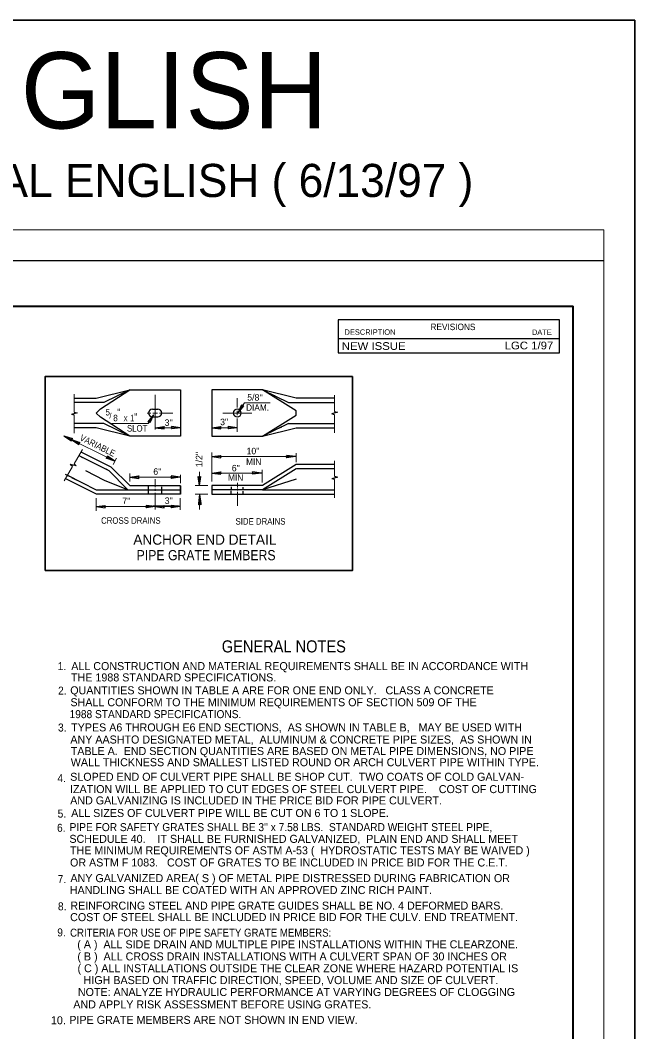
# Model space of a CAD drawing. Extents: x -48 to 619, y -349 to 186.
# Drawn here: x 518.9 to 619.5, y -245.4 to -79.8 of the extents above; entities that cross this region are included whole.
import ezdxf

# ---------------------------------------------------------------- set-up
doc = ezdxf.new("R2010")
doc.units = 0
doc.header["$LTSCALE"] = 0.48
for name, color, linetype, lineweight in [('1', 7, 'Continuous', 25), ('14', 7, 'Continuous', 35), ('15', 7, 'Continuous', 13), ('25', 7, 'Continuous', 40)]:
    doc.layers.add(name, color=color, linetype=linetype, lineweight=lineweight)

msp = doc.modelspace()

# ---------------------------------------------------------------- linework, layer by layer
at = {"layer": '1', "lineweight": 13}
for p, q in [((254.3589, -114.141), (614.3895, -114.141)), ((614.3895, -344.1601), (614.3895, -114.141)), ((527.7326, -143.9583), (527.7326, -141.1526)), ((527.7423, -143.2407), (527.7423, -141.0351)), ((570.3336, -143.8595), (570.3336, -141.1976)), ((527.7326, -144.494), (527.7326, -147.0946)), ((527.7423, -144.6082), (527.7423, -147.4319)), ((570.3336, -144.3953), (570.3336, -147.3915)), ((570.3317, -147.0315), (570.3317, -146.2456)), ((527.6947, -152.4415), (529.0612, -150.0743)), ((570.3336, -154.4831), (570.3336, -151.9741)), ((527.4267, -152.9055), (526.0804, -155.2371)), ((570.3336, -155.0187), (570.3336, -158.0151))]:
    msp.add_line(p, q, dxfattribs=at)
at = {"layer": '1', "lineweight": 40}
for p in [(284.3612, -126.6422), (609.3887, -335.7154)]:
    msp.add_line(p, (609.3887, -126.6422), dxfattribs=at)
at = {"layer": '1'}
for p, q in [((554.5675, -144.1062), (555.1575, -142.7485)), ((554.5675, -144.1062), (555.502, -142.9583)), ((527.7326, -144.494), (527.2602, -144.3679)), ((540.7109, -144.3993), (539.777, -145.5478)), ((540.7109, -144.3993), (540.1218, -145.7569)), ((570.3336, -144.3953), (569.8612, -144.2692)), ((540.9705, -146.5351), (542.437, -146.3337)), ((540.9705, -146.5351), (542.437, -146.7371)), ((545.1033, -146.5339), (543.6363, -146.3324)), ((545.1033, -146.5339), (543.6363, -146.7358)), ((550.2699, -146.5351), (551.7366, -146.3337)), ((550.2699, -146.5351), (551.7366, -146.7371)), ((554.4037, -146.5339), (552.937, -146.3324)), ((554.4037, -146.5339), (552.937, -146.7358)), ((526.0387, -147.8378), (527.4411, -148.3144)), ((526.0387, -147.8378), (527.26, -148.6744)), ((527.2697, -148.4532), (528.6714, -148.9303)), ((527.2697, -148.4532), (528.4902, -149.2903)), ((534.3737, -152.0106), (532.9719, -151.5343)), ((534.3737, -152.0106), (533.1531, -151.1733)), ((550.2699, -151.2612), (551.7366, -151.0596)), ((550.2699, -151.2612), (551.7366, -151.463)), ((563.9567, -151.2594), (562.4897, -151.0586)), ((563.9567, -151.2594), (562.4897, -151.4611)), ((527.4267, -152.9055), (527.0807, -152.5601)), ((550.2699, -153.9473), (551.7366, -153.7457)), ((550.2699, -153.9473), (551.7366, -154.1491)), ((558.3631, -153.9461), (556.8968, -153.7442)), ((558.3631, -153.9461), (556.8968, -154.1476)), ((536.819, -154.6296), (538.2859, -154.4285)), ((536.819, -154.6296), (538.2859, -154.8312)), ((545.0852, -154.6283), (543.6182, -154.4268)), ((545.0852, -154.6283), (543.6182, -154.8302)), ((548.2211, -156.007), (548.0214, -154.5402)), ((548.2211, -156.007), (548.4248, -154.5402)), ((570.3336, -155.0187), (569.8612, -154.8928)), ((548.2477, -157.4525), (548.051, -158.9208)), ((548.2477, -157.6689), (548.051, -159.1368)), ((548.2477, -157.4525), (548.4536, -158.9187)), ((548.2477, -157.6689), (548.4536, -159.1359)), ((531.3081, -159.4518), (532.7748, -159.2505)), ((531.3081, -159.4518), (532.7748, -159.6538)), ((540.9515, -159.4503), (539.4844, -159.2488)), ((540.9515, -159.4503), (539.4844, -159.6524)), ((540.9584, -159.4518), (542.4253, -159.2505)), ((540.9584, -159.4518), (542.4253, -159.6538)), ((545.0726, -159.4503), (543.6057, -159.2488)), ((545.0726, -159.4503), (543.6057, -159.6524))]:
    msp.add_line(p, q, dxfattribs=at)
at = {"layer": '1', "lineweight": 35}
for points in [[(619.4594, -79.8166), (248.8931, -79.8166), (248.8931, -349.2563), (619.4594, -349.2563)], [(522.9603, -169.9151), (573.2536, -169.9151), (573.2536, -138.1547), (522.9603, -138.1547)]]:
    msp.add_lwpolyline(points, close=True, dxfattribs=at)
at = {"layer": '1'}
for points in [[(269.3605, -339.1593), (269.3605, -119.141), (614.3895, -119.141)], [(527.7326, -143.9583), (528.1903, -144.0803), (527.2602, -144.3679)], [(555.1575, -142.7485), (555.2724, -142.9515), (555.502, -142.9583)], [(570.3336, -143.8595), (570.7912, -143.9816), (569.8612, -144.2692)], [(540.1218, -145.7569), (540.0072, -145.5543), (539.777, -145.5478)], [(542.437, -146.3337), (542.3234, -146.5378), (542.437, -146.7371)], [(543.6363, -146.7358), (543.7501, -146.5318), (543.6363, -146.3324)], [(551.7366, -146.3337), (551.6237, -146.5378), (551.7366, -146.7371)], [(552.937, -146.7358), (553.0502, -146.5318), (552.937, -146.3324)], [(527.4411, -148.3144), (527.2475, -148.4455), (527.26, -148.6744)], [(528.6714, -148.9303), (528.4782, -149.0609), (528.4902, -149.2903)], [(532.9719, -151.5343), (533.1655, -151.4029), (533.1531, -151.1733)], [(551.7366, -151.0596), (551.6237, -151.2636), (551.7366, -151.463)], [(562.4897, -151.4611), (562.6031, -151.2576), (562.4897, -151.0586)], [(527.6947, -152.4415), (528.0301, -152.7761), (527.0807, -152.5601)], [(551.7366, -153.7457), (551.6237, -153.949), (551.7366, -154.1491)], [(556.8968, -154.1476), (557.0102, -153.9436), (556.8968, -153.7442)], [(538.2859, -154.4285), (538.1727, -154.6325), (538.2859, -154.8312)], [(543.6182, -154.8302), (543.7318, -154.6262), (543.6182, -154.4268)], [(548.0214, -154.5402), (548.2254, -154.6535), (548.4248, -154.5402)], [(570.3336, -154.4831), (570.7912, -154.6052), (569.8612, -154.8928)], [(548.4536, -158.9187), (548.2497, -158.8056), (548.051, -158.9208)], [(532.7748, -159.2505), (532.6617, -159.4543), (532.7748, -159.6538)], [(539.4844, -159.6524), (539.5978, -159.4482), (539.4844, -159.2488)], [(542.4253, -159.2505), (542.312, -159.4543), (542.4253, -159.6538)], [(543.6057, -159.6524), (543.7188, -159.4482), (543.6057, -159.2488)], [(548.4536, -159.1359), (548.2497, -159.0226), (548.051, -159.1368)]]:
    msp.add_lwpolyline(points, dxfattribs=at)
at = {"layer": '15', "lineweight": 25}
for p, q in [((536.8365, -140.3347), (532.5658, -142.4014)), ((536.8365, -140.3347), (536.031, -140.7254)), ((558.5368, -140.3347), (562.8083, -142.4014)), ((558.5368, -140.3347), (559.3437, -140.7254)), ((527.7423, -141.7129), (531.3252, -141.7129)), ((531.3398, -142.4014), (527.7423, -142.4014)), ((532.5654, -142.4014), (530.3323, -142.4014)), ((532.5654, -142.4014), (531.7524, -142.4014)), ((533.3641, -142.0155), (532.5583, -142.4047)), ((535.6643, -140.9019), (534.8833, -141.2793)), ((559.7088, -140.9019), (560.4901, -141.2793)), ((562.0092, -142.0155), (562.8151, -142.4047)), ((562.8083, -142.4014), (563.4832, -142.4014)), ((562.8083, -142.4014), (570.3317, -142.4014)), ((563.8893, -142.4014), (564.7572, -142.4014)), ((570.3317, -141.7129), (564.0482, -141.7129)), ((540.5394, -143.4777), (541.4006, -143.4777)), ((540.5394, -144.7694), (541.4006, -144.7694)), ((531.3292, -145.8457), (527.7423, -145.8457)), ((531.3252, -146.5348), (527.7423, -146.5348)), ((532.5479, -145.8457), (530.3323, -145.8457)), ((532.5479, -145.8457), (531.7495, -145.8457)), ((536.8365, -147.9076), (532.5658, -145.8408)), ((562.8217, -145.8457), (558.5368, -147.9127)), ((561.6427, -146.4142), (560.8612, -146.7917)), ((562.8217, -145.8457), (562.0149, -146.2348)), ((562.8217, -145.8457), (563.4832, -145.8457)), ((562.8217, -145.8457), (570.3317, -145.8457)), ((563.8962, -145.8457), (564.7641, -145.8457)), ((564.0482, -146.5348), (570.3317, -146.5348)), ((559.3466, -147.5212), (558.5402, -147.9101)), ((528.8222, -150.4887), (533.7135, -152.9267)), ((528.4787, -151.0833), (533.3697, -153.5214)), ((528.5802, -151.134), (529.098, -151.3926)), ((529.4741, -151.5801), (530.2507, -151.9675)), ((529.5685, -153.5529), (532.6508, -155.0897)), ((532.8827, -153.2792), (533.4, -153.5375)), ((533.3697, -153.5214), (536.4711, -156.6226)), ((533.7135, -152.9267), (536.8086, -156.0154)), ((564.0482, -153.2514), (558.5372, -156.6959)), ((563.2772, -153.7334), (562.5411, -154.193)), ((564.0957, -153.1972), (570.3317, -153.1972)), ((526.2744, -154.1566), (526.9148, -154.4781)), ((526.2961, -154.8637), (531.3242, -157.3706)), ((526.6076, -154.3241), (531.3317, -156.6933)), ((527.2842, -154.6634), (528.0597, -155.0523)), ((532.6513, -155.0942), (536.5635, -156.6919)), ((530.6939, -156.3732), (531.3347, -156.6947)), ((531.3317, -156.6933), (536.5615, -156.6933)), ((531.3442, -156.6933), (531.8399, -156.6933)), ((532.246, -156.6933), (533.1138, -156.6933)), ((536.082, -156.6942), (536.5772, -156.6942)), ((536.553, -156.7022), (545.0966, -156.6986)), ((536.8086, -156.0154), (545.1017, -156.0154)), ((539.8491, -156.179), (539.8491, -156.5925)), ((539.8491, -156.8684), (539.8491, -157.2814)), ((542.0355, -156.1997), (542.0355, -156.613)), ((542.0355, -156.8887), (542.0355, -157.3021)), ((553.3804, -156.8432), (553.366, -157.2843)), ((553.4011, -156.1827), (553.3877, -156.623)), ((555.3452, -156.2712), (555.3452, -156.7251)), ((555.3452, -156.9316), (555.3452, -157.3733)), ((558.521, -156.723), (570.3317, -156.723)), ((558.9544, -156.4348), (558.5343, -156.698)), ((531.3242, -157.3706), (545.1068, -157.366))]:
    msp.add_line(p, q, dxfattribs=at)
at = {"layer": '15'}
for p, q in [((540.9515, -146.8075), (540.9515, -141.1241)), ((554.4037, -143.2284), (554.4037, -141.7129)), ((554.4037, -144.4682), (554.4037, -143.7793)), ((539.6573, -144.1235), (540.2773, -144.1235)), ((540.6217, -144.1235), (541.3392, -144.1235)), ((541.6968, -144.1235), (543.8577, -144.1235)), ((556.8076, -144.1235), (552.0617, -144.1235)), ((554.4037, -147.2237), (554.4037, -145.0193)), ((545.1033, -146.5348), (540.9705, -146.5348)), ((550.2699, -146.5348), (554.4037, -146.5348)), ((534.3737, -152.0112), (526.0387, -147.8366)), ((550.2699, -150.6137), (550.2699, -155.3184)), ((534.0984, -152.5627), (534.6281, -151.5016)), ((550.2699, -151.2608), (563.9567, -151.2608)), ((564.0482, -150.7095), (564.0482, -152.1813)), ((548.2204, -156.007), (548.2242, -153.7508)), ((550.2699, -153.9463), (558.3631, -153.9463)), ((558.5017, -155.5005), (558.5017, -153.4342)), ((536.819, -155.3184), (536.819, -154.0161)), ((536.819, -154.6293), (545.0852, -154.6293)), ((540.9515, -154.9696), (540.9515, -156.2512)), ((545.1107, -155.6138), (545.1107, -154.2387)), ((554.4371, -155.578), (554.4371, -156.2978)), ((540.9515, -156.5409), (540.9515, -156.8713)), ((540.9515, -157.2152), (540.9515, -159.905)), ((549.5815, -156.007), (547.5142, -156.007)), ((554.4371, -156.4692), (554.4371, -156.8003)), ((554.4728, -157.0459), (554.4728, -159.3448)), ((531.3081, -158.0736), (531.3081, -160.1407)), ((545.0859, -158.0736), (545.0859, -159.9529)), ((549.5815, -157.3847), (547.5142, -157.3847)), ((548.255, -159.927), (548.2482, -157.6689)), ((531.3081, -159.4516), (540.9515, -159.4516)), ((544.7759, -159.2992), (540.6437, -159.2992)), ((545.0726, -159.4516), (540.9584, -159.4516))]:
    msp.add_line(p, q, dxfattribs=at)
at = {"layer": '15', "lineweight": 35}
msp.add_line((545.1281, -156.0264), (545.1281, -157.404), dxfattribs=at)
at = {"layer": '15', "lineweight": 25}
for points in [[(536.8365, -147.9127), (532.0139, -144.8127), (531.3252, -144.1239), (532.0139, -143.435), (536.8365, -140.335)], [(531.3252, -141.7129), (536.8359, -140.335), (545.101, -140.335), (545.101, -147.9116), (536.8359, -147.9116), (531.3252, -146.5339)], [(564.0482, -141.7129), (558.5372, -140.335), (550.2712, -140.335), (550.2712, -147.9127), (558.5372, -147.9127), (564.0482, -146.5348)], [(558.5368, -147.9127), (564.0482, -144.468), (564.0482, -143.7791), (558.5368, -140.3347)], [(570.3317, -152.5638), (564.0494, -152.5638), (558.5398, -156.0072), (550.2743, -156.0072), (550.2743, -157.3847), (570.3317, -157.3847)], [(564.0482, -154.9733), (558.5372, -156.6959), (550.2716, -156.6959)]]:
    msp.add_lwpolyline(points, dxfattribs=at)
at = {"layer": '15'}
for points in [[(554.5675, -144.1062), (555.583, -142.4355), (559.7856, -142.4355)], [(540.7117, -144.3993), (539.8334, -145.8457), (533.8913, -145.8457)]]:
    msp.add_lwpolyline(points, dxfattribs=at)
at = {"layer": '15', "lineweight": 25}
for centre, start, end in [((540.5392, -144.1239), 89.99998, 269.99994), ((541.4003, -144.1239), 270, 89.99996), ((554.4032, -144.1239), 0, 359.99998)]:
    msp.add_arc(centre, 0.6458, start, end, dxfattribs=at)
at = {"layer": '25', "lineweight": 25}
msp.add_line((570.9076, -131.948), (607.1475, -131.948), dxfattribs=at)
msp.add_lwpolyline([(570.9076, -134.2618), (607.1542, -134.2618), (607.1542, -128.8875), (570.9076, -128.8875)], close=True, dxfattribs=at)

# ---------------------------------------------------------------- texts
at = {"layer": '1'}
for s, height, p in [('1988/96 SPECS. - FINAL ENGLISH', 12.5, (302.5272, -97.542)), ('( p.80B ) CULVERT END TREATMENT-SINGLE PIPE ( CET6S-1-00 ) - FINAL ENGLISH ( 6/13/97 )', 5.417, (271.4271, -108.7543))]:
    msp.add_text(s, height=height, dxfattribs=at).set_placement(p)
at = {"layer": '14'}
msp.add_text('ANCHOR END DETAIL', height=1.667, dxfattribs=at).set_placement((537.4043, -165.6827))
at = {"layer": '14', "width": 0.9}
for s, height, p in [('PIPE GRATE MEMBERS', 1.667, (537.94, -168.2259)), ('GENERAL NOTES', 1.985, (551.876, -183.3197))]:
    msp.add_text(s, height=height, dxfattribs=at).set_placement(p)
at = {"layer": '15'}
for s, rotation, p in [("5/8''", 358.862, (556.0383, -142.0768)), ("1/2''", 90, (548.6938, -152.9899))]:
    msp.add_text(s, height=1.063, rotation=rotation, dxfattribs=at).set_placement(p)
for s, height, width, p in [('5', 1.063, 0.9, (532.8582, -144.5215)), ('DIAM.', 1.063, 0.95, (555.8573, -143.7552)), ('8', 1.063, 0.95, (534.1132, -145.4631)), ('X', 0.8986, 0.7, (535.7898, -145.5104)), ('1', 1.063, 0.7, (536.8909, -145.4717)), ('SLOT', 1.063, 0.9, (536.3633, -147.1662)), ('MIN', 1.063, 0.95, (555.8658, -152.6274)), ('MIN', 1.063, 0.95, (552.9111, -155.2252)), ('CROSS DRAINS', 1.063, 0.9, (532.1293, -162.256)), ('SIDE DRAINS', 1.063, 0.9, (554.1238, -162.3937)), ('1.', 1.31, 0.95, (525.0279, -186.2173)), ('2.', 1.31, 0.95, (525.0892, -190.2327)), ('1988 STANDARD SPECIFICATIONS.', 1.31, 0.95, (526.9674, -194.0762)), ('3.', 1.31, 0.95, (525.0748, -196.2702)), ('4.', 1.31, 0.95, (524.9837, -204.5527)), ('5.', 1.31, 0.95, (525.0172, -210.3632)), ('6.', 1.31, 0.95, (524.9148, -212.6782)), ("PIPE FOR SAFETY GRATES SHALL BE 3'' x 7.58 LBS.  STANDARD WEIGHT STEEL PIPE,", 1.31, 0.95, (526.9775, -212.574)), ('7.', 1.31, 0.95, (525.0205, -221.0807)), ('8.', 1.31, 0.95, (525.0684, -225.5471)), ('9.', 1.31, 0.95, (524.9567, -229.8102)), ('CRITERIA FOR USE OF PIPE SAFETY GRATE MEMBERS:', 1.31, 0.9, (527.0462, -229.8539))]:
    msp.add_text(s, height=height, dxfattribs=dict(at, width=width)).set_placement(p)
for s, height, p in [('/', 0.9042, (533.4856, -145.0292)), ("''", 1.063, (534.7404, -144.4979)), ("''", 1.063, (537.52, -145.2645)), ("3''", 1.063, (542.5262, -146.2327)), ("3''", 1.063, (551.6082, -146.1157)), ("10''", 1.063, (555.9321, -150.8782)), ("6''", 1.063, (540.6722, -154.2363)), ("6''", 1.063, (553.5198, -153.6761)), ("7''", 1.063, (535.6045, -159.0197)), ("3''", 1.063, (542.5422, -159.0085)), ('ALL CONSTRUCTION AND MATERIAL REQUIREMENTS SHALL BE IN ACCORDANCE WITH ', 1.31, (527.2458, -186.2121)), ('THE 1988 STANDARD SPECIFICATIONS.', 1.31, (527.212, -188.0648)), ('QUANTITIES SHOWN IN TABLE A ARE FOR ONE END ONLY.   CLASS A CONCRETE ', 1.31, (527.08, -190.1764)), ('SHALL CONFORM TO THE MINIMUM REQUIREMENTS OF SECTION 509 OF THE ', 1.31, (527.1128, -192.1282)), ('TYPES A6 THROUGH E6 END SECTIONS,  AS SHOWN IN TABLE B,   MAY BE USED WITH ', 1.31, (527.23, -196.2476)), ('ANY AASHTO DESIGNATED METAL,  ALUMINUM & CONCRETE PIPE SIZES,  AS SHOWN IN ', 1.31, (527.0975, -198.2315)), ('TABLE A.  END SECTION QUANTITIES ARE BASED ON METAL PIPE DIMENSIONS, NO PIPE', 1.31, (527.164, -200.1172)), ('WALL THICKNESS AND SMALLEST LISTED ROUND OR ARCH CULVERT PIPE WITHIN TYPE.', 1.31, (527.164, -201.9504)), ('SLOPED END OF CULVERT PIPE SHALL BE SHOP CUT.  TWO COATS OF COLD GALVAN-', 1.31, (527.0738, -204.3322)), ('IZATION WILL BE APPLIED TO CUT EDGES OF STEEL CULVERT PIPE.    COST OF CUTTING', 1.31, (527.0408, -206.3501)), ('AND GALVANIZING IS INCLUDED IN THE PRICE BID FOR PIPE CULVERT.', 1.31, (527.0735, -208.2018)), ('ALL SIZES OF CULVERT PIPE WILL BE CUT ON 6 TO 1 SLOPE. ', 1.31, (527.2302, -210.2615)), ('SCHEDULE 40.    IT SHALL BE FURNISHED GALVANIZED,  PLAIN END AND SHALL MEET', 1.31, (526.9442, -214.493)), ('THE MINIMUM REQUIREMENTS OF ASTM A-53 (  HYDROSTATIC TESTS MAY BE WAIVED )', 1.31, (527.0435, -216.3777)), ('OR ASTM F 1083.   COST OF GRATES TO BE INCLUDED IN PRICE BID FOR THE C.E.T.', 1.31, (527.0435, -218.3623)), ('ANY GALVANIZED AREA( S ) OF METAL PIPE DISTRESSED DURING FABRICATION OR ', 1.31, (527.1096, -220.9259)), ('HANDLING SHALL BE COATED WITH AN APPROVED ZINC RICH PAINT.', 1.31, (527.0102, -222.8777)), ('REINFORCING STEEL AND PIPE GRATE GUIDES SHALL BE NO. 4 DEFORMED BARS.', 1.31, (527.0921, -225.4253)), ('COST OF STEEL SHALL BE INCLUDED IN PRICE BID FOR THE CULV. END TREATMENT.', 1.31, (527.0592, -227.3113)), ('( A )  ALL SIDE DRAIN AND MULTIPLE PIPE INSTALLATIONS WITHIN THE CLEARZONE.', 1.31, (528.2325, -231.763)), ('( B )  ALL CROSS DRAIN INSTALLATIONS WITH A CULVERT SPAN OF 30 INCHES OR', 1.31, (528.2514, -233.7403)), ('( C ) ALL INSTALLATIONS OUTSIDE THE CLEAR ZONE WHERE HAZARD POTENTIAL IS', 1.31, (528.2706, -235.6807)), ('    HIGH BASED ON TRAFFIC DIRECTION, SPEED, VOLUME AND SIZE OF CULVERT.', 1.31, (527.3196, -237.6192)), ('NOTE: ANALYZE HYDRAULIC PERFORMANCE AT VARYING DEGREES OF CLOGGING', 1.31, (528.3281, -239.5674)), ('      AND APPLY RISK ASSESSMENT BEFORE USING GRATES.', 1.31, (524.6617, -241.5983)), ('10.', 1.31, (523.9222, -244.1986)), ('PIPE GRATE MEMBERS ARE NOT SHOWN IN END VIEW.', 1.31, (526.931, -244.1294))]:
    msp.add_text(s, height=height, dxfattribs=at).set_placement(p)
at = {"layer": '15', "width": 0.9}
msp.add_text('VARIABLE', height=1.063, rotation=333.435, dxfattribs=at).set_placement((528.5277, -148.5248))
at = {"layer": '25'}
for s, p in [('DESCRIPTION', (571.9602, -131.3154)), ('DATE', (602.6309, -131.3363))]:
    msp.add_text(s, height=0.8848, dxfattribs=at).set_placement(p)
for s, height, width, p in [('REVISIONS', 1.062, 0.95, (586.035, -130.5512)), ('LGC 1/97', 1.266, 1.1, (598.1614, -133.7021)), ('NEW ISSUE          ', 1.266, 1.1, (571.5127, -133.7892))]:
    msp.add_text(s, height=height, dxfattribs=dict(at, width=width)).set_placement(p)

doc.saveas('drawing.dxf')
